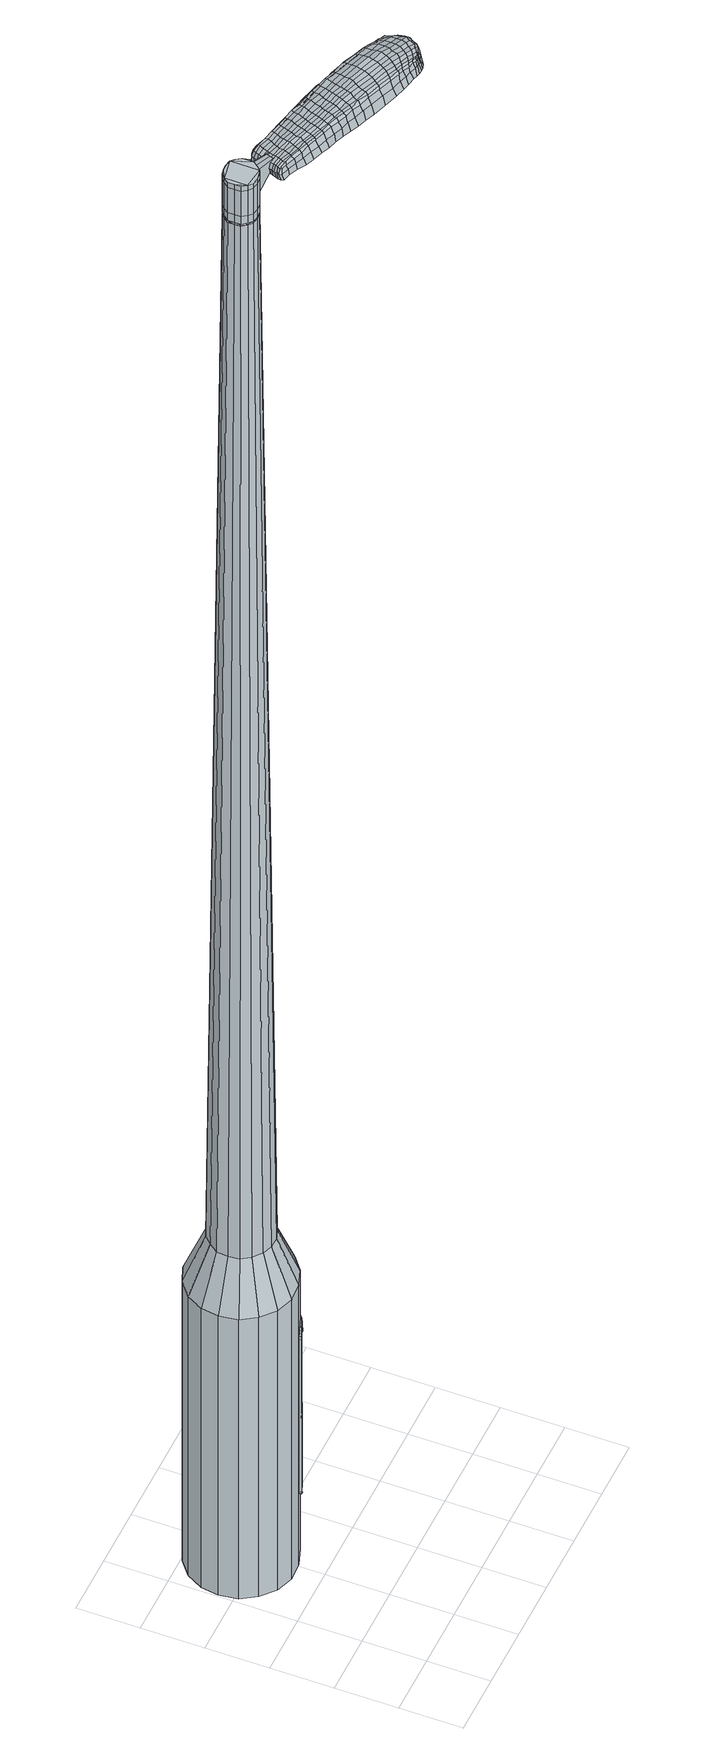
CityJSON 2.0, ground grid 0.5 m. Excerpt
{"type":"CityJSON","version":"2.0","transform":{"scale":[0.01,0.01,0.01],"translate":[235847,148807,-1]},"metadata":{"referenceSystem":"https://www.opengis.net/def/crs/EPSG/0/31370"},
"CityObjects":{
"object1":{"type":"GenericCityObject","attributes":{"cluster":96,"mean_distance_to_centroid":0.14,"new_centroid_x":235847.42,"new_centroid_y":148808.61,"mean_distance_to_camera":5.98,"H1":22.13,"H2":15.41,"Z_final":110.74,"cluster2":-1,"proj_x":235844.74,"proj_y":148816.19,"id_line":62854,"bearing_l":70.49,"distance":8.04,"orientation":"right","G_obj":340.49},"geometry":[{"type":"MultiSurface","lod":"2","boundaries":[[[0,1,2,3]],[[1,4,5,2]],[[4,6,7,5]],[[6,8,9,7]],[[8,10,11,9]],[[10,12,13,11]],[[12,14,15,13]],[[14,16,17,15]],[[16,18,19,17]],[[18,20,21,19]],[[20,22,23,21]],[[22,24,25,23]],[[24,26,27,25]],[[26,28,29,27]],[[28,30,31,29]],[[30,32,33,31]],[[32,34,35,33]],[[34,0,3,35]],[[36,37,38,39]],[[38,40,41,42]],[[41,43,42]],[[42,44,45,46]],[[45,47,46]],[[46,48,49,50]],[[49,51,50]],[[42,46,50,38]],[[50,52,39,38]],[[53,36,39]],[[2,5,7,35]],[[7,9,11,15]],[[11,13,15]],[[15,17,19,23]],[[19,21,23]],[[23,25,27,31]],[[27,29,31]],[[15,23,31,7]],[[31,33,35,7]],[[3,2,35]],[[1,0,54,55]],[[0,34,56,54]],[[34,32,57,56]],[[32,30,58,57]],[[30,28,59,58]],[[28,26,60,59]],[[26,24,61,60]],[[24,22,62,61]],[[22,20,63,62]],[[20,18,64,63]],[[18,16,65,64]],[[16,14,66,65]],[[14,12,67,66]],[[12,10,68,67]],[[10,8,69,68]],[[8,6,70,69]],[[6,4,71,70]],[[4,1,55,71]],[[55,54,72,73]],[[54,56,74,72]],[[56,57,75,74]],[[57,58,76,75]],[[58,59,77,76]],[[59,60,78,77]],[[60,61,79,78]],[[61,62,80,79]],[[62,63,81,80]],[[63,64,82,81]],[[64,65,83,82]],[[65,66,84,83]],[[66,67,85,84]],[[67,68,86,85]],[[68,69,87,86]],[[69,70,88,87]],[[70,71,89,88]],[[71,55,73,89]],[[90,91,92,73]],[[93,94,91,90]],[[95,96,94,93]],[[76,97,96,95]],[[98,99,97,76]],[[78,100,99,98]],[[79,101,100,78]],[[102,103,101,79]],[[104,105,103,102]],[[106,107,105,104]],[[83,108,107,106]],[[109,110,108,83]],[[111,112,110,109]],[[113,114,112,111]],[[87,115,114,113]],[[116,117,115,87]],[[89,118,117,116]],[[73,92,118,89]],[[119,120,121,122]],[[123,119,122,124]],[[125,123,124,126]],[[127,125,126,128]],[[129,127,128,130]],[[131,129,130,132]],[[133,131,132,134]],[[135,133,134,136]],[[137,135,136,138]],[[139,137,138,140]],[[141,139,140,142]],[[143,141,142,144]],[[145,143,144,146]],[[147,145,146,148]],[[149,147,148,150]],[[151,149,150,152]],[[72,90,73]],[[72,74,93,90]],[[74,75,95,93]],[[75,76,95]],[[77,98,76]],[[77,78,98]],[[80,102,79]],[[80,81,104,102]],[[81,82,106,104]],[[82,83,106]],[[84,109,83]],[[84,85,111,109]],[[85,86,113,111]],[[86,87,113]],[[88,116,87]],[[88,89,116]],[[153,92,91]],[[154,117,118]],[[154,115,117]],[[155,114,115]],[[155,156,112,114]],[[156,157,110,112]],[[157,108,110]],[[158,107,108]],[[158,159,105,107]],[[159,160,103,105]],[[160,101,103]],[[161,99,100]],[[161,97,99]],[[162,96,97]],[[162,163,94,96]],[[163,153,91,94]],[[39,52,151,164]],[[92,153,165,152]],[[53,39,164,120]],[[153,163,121,165]],[[36,53,120,119]],[[163,162,122,121]],[[37,36,119,123]],[[162,97,124,122]],[[38,37,123,125]],[[97,161,126,124]],[[40,38,125,127]],[[161,100,128,126]],[[41,40,127,129]],[[100,101,130,128]],[[43,41,129,131]],[[101,160,132,130]],[[42,43,131,133]],[[160,159,134,132]],[[44,42,133,135]],[[159,158,136,134]],[[45,44,135,137]],[[158,108,138,136]],[[47,45,137,139]],[[108,157,140,138]],[[46,47,139,141]],[[157,156,142,140]],[[48,46,141,143]],[[156,155,144,142]],[[49,48,143,145]],[[155,115,146,144]],[[51,49,145,147]],[[115,154,148,146]],[[50,51,147,149]],[[154,118,150,148]],[[52,50,149,151]],[[118,92,152,150]],[[151,152,166,167]],[[152,165,168,166]],[[165,121,169,168]],[[121,120,170,169]],[[120,164,171,170]],[[164,151,167,171]],[[172,173,174,175]],[[176,172,175,177]],[[172,176,178,179]],[[173,172,179,180]],[[181,182,183,184]],[[185,181,184,186]],[[181,185,187,188]],[[182,181,188,189]],[[190,191,192,193]],[[194,190,193,195]],[[190,194,196,197]],[[191,190,197,198]],[[199,200,201,202]],[[203,199,202,204]],[[199,203,205,206]],[[200,199,206,207]],[[208,209,210,211]],[[212,208,211,213]],[[208,212,214,215]],[[209,208,215,216]],[[217,218,219,220]],[[221,217,220,222]],[[217,221,223,224]],[[218,217,224,225]],[[226,227,228,229]],[[218,226,229,219]],[[226,218,225,230]],[[227,226,230,231]],[[232,233,234,235]],[[227,232,235,228]],[[232,227,231,236]],[[233,232,236,237]],[[238,176,177,239]],[[233,238,239,234]],[[238,233,237,240]],[[176,238,240,178]],[[241,242,243,244]],[[245,241,244,246]],[[241,245,247,248]],[[242,241,248,249]],[[250,251,252,253]],[[242,250,253,243]],[[250,242,249,254]],[[251,250,254,255]],[[256,257,258,259]],[[251,256,259,252]],[[256,251,255,260]],[[257,256,260,261]],[[262,263,264,265]],[[257,262,265,258]],[[262,257,261,266]],[[263,262,266,267]],[[268,173,180,269]],[[263,268,269,264]],[[268,263,267,270]],[[173,268,270,174]],[[271,272,273,274]],[[275,271,274,276]],[[271,275,277,278]],[[272,271,278,279]],[[280,281,282,283]],[[272,280,283,273]],[[280,272,279,284]],[[281,280,284,285]],[[286,287,288,289]],[[281,286,289,282]],[[286,281,285,290]],[[287,286,290,291]],[[292,185,186,293]],[[287,292,293,288]],[[292,287,291,294]],[[185,292,294,187]],[[295,296,297,298]],[[299,295,298,300]],[[295,299,301,302]],[[296,295,302,303]],[[304,305,306,307]],[[296,304,307,297]],[[304,296,303,308]],[[305,304,308,309]],[[310,311,312,313]],[[305,310,313,306]],[[310,305,309,314]],[[311,310,314,315]],[[316,317,318,319]],[[311,316,319,312]],[[316,311,315,320]],[[317,316,320,321]],[[322,182,189,323]],[[317,322,323,318]],[[322,317,321,324]],[[182,322,324,183]],[[325,211,210,326]],[[327,325,326,328]],[[325,327,329,330]],[[211,325,330,213]],[[331,327,328,332]],[[333,331,332,334]],[[331,333,335,336]],[[327,331,336,329]],[[337,333,334,338]],[[339,337,338,340]],[[337,339,341,342]],[[333,337,342,335]],[[343,339,340,344]],[[345,343,344,346]],[[343,345,347,348]],[[339,343,348,341]],[[349,345,346,350]],[[200,349,350,201]],[[349,200,207,351]],[[345,349,351,347]],[[352,353,198,197]],[[354,352,197,196]],[[352,354,355,356]],[[353,352,356,357]],[[358,359,357,356]],[[360,358,356,355]],[[358,360,361,362]],[[359,358,362,363]],[[364,365,363,362]],[[366,364,362,361]],[[364,366,367,368]],[[365,364,368,369]],[[370,371,369,368]],[[372,370,368,367]],[[370,372,205,203]],[[371,370,203,204]],[[373,374,375,376]],[[275,373,376,277]],[[373,275,276,377]],[[374,373,377,378]],[[379,194,195,380]],[[374,379,380,375]],[[379,374,378,381]],[[194,379,381,196]],[[382,383,384,385]],[[221,382,385,223]],[[382,221,222,386]],[[383,382,386,387]],[[388,389,390,391]],[[383,388,391,384]],[[388,383,387,392]],[[389,388,392,393]],[[394,191,198,395]],[[389,394,395,390]],[[394,389,393,396]],[[191,394,396,192]],[[397,398,399,400]],[[179,397,400,180]],[[397,179,178,401]],[[398,397,401,402]],[[403,404,405,406]],[[398,403,406,399]],[[403,398,402,407]],[[404,403,407,408]],[[409,202,201,410]],[[404,409,410,405]],[[409,404,408,411]],[[202,409,411,204]],[[412,413,414,415]],[[184,412,415,186]],[[412,184,183,416]],[[413,412,416,417]],[[418,206,205,419]],[[413,418,419,414]],[[418,413,417,420]],[[206,418,420,207]],[[421,422,423,424]],[[299,421,424,301]],[[421,299,300,425]],[[422,421,425,426]],[[427,212,213,428]],[[422,427,428,423]],[[427,422,426,429]],[[212,427,429,214]],[[430,431,432,433]],[[245,430,433,247]],[[430,245,246,434]],[[431,430,434,435]],[[436,437,438,439]],[[431,436,439,432]],[[436,431,435,440]],[[437,436,440,441]],[[442,209,216,443]],[[437,442,443,438]],[[442,437,441,444]],[[209,442,444,210]],[[445,446,435,434]],[[244,445,434,246]],[[445,244,243,447]],[[446,445,447,448]],[[449,450,441,440]],[[446,449,440,435]],[[449,446,448,451]],[[450,449,451,452]],[[453,326,210,444]],[[450,453,444,441]],[[453,450,452,454]],[[326,453,454,328]],[[455,456,457,458]],[[302,455,458,303]],[[455,302,301,424]],[[456,455,424,423]],[[459,330,329,460]],[[456,459,460,457]],[[459,456,423,428]],[[330,459,428,213]],[[461,462,448,447]],[[253,461,447,243]],[[461,253,252,463]],[[462,461,463,464]],[[465,466,452,451]],[[462,465,451,448]],[[465,462,464,467]],[[466,465,467,468]],[[469,332,328,454]],[[466,469,454,452]],[[469,466,468,470]],[[332,469,470,334]],[[471,472,473,474]],[[308,471,474,309]],[[471,308,303,458]],[[472,471,458,457]],[[475,336,335,476]],[[472,475,476,473]],[[475,472,457,460]],[[336,475,460,329]],[[477,478,464,463]],[[259,477,463,252]],[[477,259,258,479]],[[478,477,479,480]],[[481,482,468,467]],[[478,481,467,464]],[[481,478,480,483]],[[482,481,483,484]],[[485,338,334,470]],[[482,485,470,468]],[[485,482,484,486]],[[338,485,486,340]],[[487,488,489,490]],[[314,487,490,315]],[[487,314,309,474]],[[488,487,474,473]],[[491,342,341,492]],[[488,491,492,489]],[[491,488,473,476]],[[342,491,476,335]],[[493,494,480,479]],[[265,493,479,258]],[[493,265,264,495]],[[494,493,495,496]],[[497,498,484,483]],[[494,497,483,480]],[[497,494,496,499]],[[498,497,499,500]],[[501,344,340,486]],[[498,501,486,484]],[[501,498,500,502]],[[344,501,502,346]],[[503,504,505,506]],[[320,503,506,321]],[[503,320,315,490]],[[504,503,490,489]],[[507,348,347,508]],[[504,507,508,505]],[[507,504,489,492]],[[348,507,492,341]],[[509,510,496,495]],[[269,509,495,264]],[[509,269,180,400]],[[510,509,400,399]],[[511,512,500,499]],[[510,511,499,496]],[[511,510,399,406]],[[512,511,406,405]],[[513,350,346,502]],[[512,513,502,500]],[[513,512,405,410]],[[350,513,410,201]],[[514,515,417,416]],[[324,514,416,183]],[[514,324,321,506]],[[515,514,506,505]],[[516,351,207,420]],[[515,516,420,417]],[[516,515,505,508]],[[351,516,508,347]],[[517,518,378,377]],[[274,517,377,276]],[[517,274,273,519]],[[518,517,519,520]],[[521,354,196,381]],[[518,521,381,378]],[[521,518,520,522]],[[354,521,522,355]],[[523,524,525,526]],[[224,523,526,225]],[[523,224,223,385]],[[524,523,385,384]],[[527,528,529,530]],[[524,527,530,525]],[[527,524,384,391]],[[528,527,391,390]],[[531,353,357,532]],[[528,531,532,529]],[[531,528,390,395]],[[353,531,395,198]],[[533,534,520,519]],[[283,533,519,273]],[[533,283,282,535]],[[534,533,535,536]],[[537,360,355,522]],[[534,537,522,520]],[[537,534,536,538]],[[360,537,538,361]],[[539,540,541,542]],[[230,539,542,231]],[[539,230,225,526]],[[540,539,526,525]],[[543,544,545,546]],[[540,543,546,541]],[[543,540,525,530]],[[544,543,530,529]],[[547,359,363,548]],[[544,547,548,545]],[[547,544,529,532]],[[359,547,532,357]],[[549,550,536,535]],[[289,549,535,282]],[[549,289,288,551]],[[550,549,551,552]],[[553,366,361,538]],[[550,553,538,536]],[[553,550,552,554]],[[366,553,554,367]],[[555,556,557,558]],[[236,555,558,237]],[[555,236,231,542]],[[556,555,542,541]],[[559,560,561,562]],[[556,559,562,557]],[[559,556,541,546]],[[560,559,546,545]],[[563,365,369,564]],[[560,563,564,561]],[[563,560,545,548]],[[365,563,548,363]],[[565,566,552,551]],[[293,565,551,288]],[[565,293,186,415]],[[566,565,415,414]],[[567,372,367,554]],[[566,567,554,552]],[[567,566,414,419]],[[372,567,419,205]],[[568,569,402,401]],[[240,568,401,178]],[[568,240,237,558]],[[569,568,558,557]],[[570,571,408,407]],[[569,570,407,402]],[[570,569,557,562]],[[571,570,562,561]],[[572,371,204,411]],[[571,572,411,408]],[[572,571,561,564]],[[371,572,564,369]],[[573,574,575,576]],[[576,575,577,578]],[[579,577,575,580]],[[580,575,574,581]],[[582,583,584,585]],[[585,584,586,587]],[[588,586,584,589]],[[589,584,583,590]],[[591,592,593,594]],[[594,593,595,596]],[[597,595,593,598]],[[598,593,592,599]],[[600,601,602,603]],[[603,602,604,605]],[[606,604,602,607]],[[607,602,601,608]],[[609,610,611,612]],[[612,611,613,614]],[[615,613,611,616]],[[616,611,610,617]],[[618,619,620,621]],[[621,620,622,623]],[[624,622,620,625]],[[625,620,619,626]],[[627,628,629,630]],[[630,629,619,618]],[[626,619,629,631]],[[631,629,628,632]],[[633,634,635,636]],[[636,635,628,627]],[[632,628,635,637]],[[637,635,634,638]],[[578,577,639,640]],[[640,639,634,633]],[[638,634,639,641]],[[641,639,577,579]],[[642,643,644,645]],[[645,644,646,647]],[[648,646,644,649]],[[649,644,643,650]],[[651,652,653,654]],[[654,653,643,642]],[[650,643,653,655]],[[655,653,652,656]],[[657,658,659,660]],[[660,659,652,651]],[[656,652,659,661]],[[661,659,658,662]],[[663,664,665,666]],[[666,665,658,657]],[[662,658,665,667]],[[667,665,664,668]],[[581,574,669,670]],[[670,669,664,663]],[[668,664,669,671]],[[671,669,574,573]],[[672,673,674,675]],[[675,674,676,677]],[[678,676,674,679]],[[679,674,673,680]],[[681,682,683,684]],[[684,683,673,672]],[[680,673,683,685]],[[685,683,682,686]],[[687,688,689,690]],[[690,689,682,681]],[[686,682,689,691]],[[691,689,688,692]],[[587,586,693,694]],[[694,693,688,687]],[[692,688,693,695]],[[695,693,586,588]],[[696,697,698,699]],[[699,698,700,701]],[[702,700,698,703]],[[703,698,697,704]],[[705,706,707,708]],[[708,707,697,696]],[[704,697,707,709]],[[709,707,706,710]],[[711,712,713,714]],[[714,713,706,705]],[[710,706,713,715]],[[715,713,712,716]],[[717,718,719,720]],[[720,719,712,711]],[[716,712,719,721]],[[721,719,718,722]],[[590,583,723,724]],[[724,723,718,717]],[[722,718,723,725]],[[725,723,583,582]],[[609,612,726,727]],[[727,726,728,729]],[[730,728,726,731]],[[731,726,612,614]],[[729,728,732,733]],[[733,732,734,735]],[[736,734,732,737]],[[737,732,728,730]],[[735,734,738,739]],[[739,738,740,741]],[[742,740,738,743]],[[743,738,734,736]],[[741,740,744,745]],[[745,744,746,747]],[[748,746,744,749]],[[749,744,740,742]],[[747,746,750,751]],[[751,750,601,600]],[[608,601,750,752]],[[752,750,746,748]],[[599,753,754,598]],[[598,754,755,597]],[[756,755,754,757]],[[757,754,753,758]],[[758,759,760,757]],[[757,760,761,756]],[[762,761,760,763]],[[763,760,759,764]],[[764,765,766,763]],[[763,766,767,762]],[[768,767,766,769]],[[769,766,765,770]],[[770,771,772,769]],[[769,772,773,768]],[[606,773,772,604]],[[604,772,771,605]],[[774,775,776,777]],[[777,776,676,678]],[[677,676,776,778]],[[778,776,775,779]],[[596,595,780,781]],[[781,780,775,774]],[[779,775,780,782]],[[782,780,595,597]],[[783,784,785,786]],[[786,785,622,624]],[[623,622,785,787]],[[787,785,784,788]],[[789,790,791,792]],[[792,791,784,783]],[[788,784,791,793]],[[793,791,790,794]],[[599,592,795,796]],[[796,795,790,789]],[[794,790,795,797]],[[797,795,592,591]],[[798,799,800,801]],[[801,800,580,581]],[[579,580,800,802]],[[802,800,799,803]],[[804,805,806,807]],[[807,806,799,798]],[[803,799,806,808]],[[808,806,805,809]],[[600,603,810,811]],[[811,810,805,804]],[[809,805,810,812]],[[812,810,603,605]],[[813,814,815,816]],[[816,815,585,587]],[[582,585,815,817]],[[817,815,814,818]],[[606,607,819,820]],[[820,819,814,813]],[[818,814,819,821]],[[821,819,607,608]],[[822,823,700,824]],[[824,700,702]],[[701,700,825]],[[825,700,823,826]],[[614,613,827,828]],[[828,827,823,822]],[[826,823,827,829]],[[829,827,613,615]],[[830,831,832,648]],[[832,646,648]],[[647,646,832,833]],[[833,832,831,834]],[[835,836,837,838]],[[838,837,831,830]],[[834,831,837,839]],[[839,837,836,840]],[[617,610,841,842]],[[842,841,836,835]],[[840,836,841,843]],[[843,841,610,609]],[[834,844,845,833]],[[833,845,645,647]],[[642,645,845,846]],[[846,845,844,847]],[[840,848,849,839]],[[839,849,844,834]],[[847,844,849,850]],[[850,849,848,851]],[[609,727,167,843]],[[843,167,848,840]],[[851,848,167,852]],[[852,167,727,729]],[[853,854,855,856]],[[856,855,703,704]],[[702,703,855,824]],[[824,855,854,822]],[[730,731,857,858]],[[858,857,854,853]],[[822,854,857,828]],[[828,857,731,614]],[[847,859,860,846]],[[846,860,654,642]],[[651,654,860,861]],[[861,860,859,862]],[[851,863,864,850]],[[850,864,859,847]],[[862,859,864,865]],[[865,864,863,866]],[[729,733,867,852]],[[852,867,863,851]],[[866,863,867,868]],[[868,867,733,735]],[[869,870,871,872]],[[872,871,709,710]],[[704,709,871,856]],[[856,871,870,853]],[[736,737,873,874]],[[874,873,870,869]],[[853,870,873,858]],[[858,873,737,730]],[[862,875,876,861]],[[861,876,660,651]],[[657,660,876,877]],[[877,876,875,878]],[[866,879,880,865]],[[865,880,875,862]],[[878,875,880,881]],[[881,880,879,882]],[[735,739,883,868]],[[868,883,879,866]],[[882,879,883,884]],[[884,883,739,741]],[[885,886,887,888]],[[888,887,715,716]],[[710,715,887,872]],[[872,887,886,869]],[[742,743,889,890]],[[890,889,886,885]],[[869,886,889,874]],[[874,889,743,736]],[[878,891,877]],[[877,891,666,657]],[[663,666,891,892]],[[892,891,893]],[[882,894,895,881]],[[881,895,891,878]],[[893,891,895,896]],[[896,895,894,897]],[[741,745,898,884]],[[884,898,894,882]],[[897,894,898,899]],[[899,898,745,747]],[[900,901,902,903]],[[903,902,721,722]],[[716,721,902,888]],[[888,902,901,885]],[[748,749,904,905]],[[905,904,901,900]],[[885,901,904,890]],[[890,904,749,742]],[[893,906,907,892]],[[892,907,670,663]],[[581,670,907,801]],[[801,907,906,798]],[[897,908,909,896]],[[896,909,906,893]],[[798,906,909,807]],[[807,909,908,804]],[[747,751,910,899]],[[899,910,908,897]],[[804,908,910,811]],[[811,910,751,600]],[[818,911,912,817]],[[817,912,725,582]],[[722,725,912,903]],[[903,912,911,900]],[[608,752,913,821]],[[821,913,911,818]],[[900,911,913,905]],[[905,913,752,748]],[[779,914,915,778]],[[778,915,675,677]],[[672,675,915,916]],[[916,915,914,917]],[[597,755,918,782]],[[782,918,914,779]],[[917,914,918,919]],[[919,918,755,756]],[[920,921,922,923]],[[923,922,625,626]],[[624,625,922,786]],[[786,922,921,783]],[[924,925,926,927]],[[927,926,921,920]],[[783,921,926,792]],[[792,926,925,789]],[[758,753,928,929]],[[929,928,925,924]],[[789,925,928,796]],[[796,928,753,599]],[[917,930,931,916]],[[916,931,684,672]],[[681,684,931,932]],[[932,931,930,933]],[[756,761,934,919]],[[919,934,930,917]],[[933,930,934,935]],[[935,934,761,762]],[[936,937,938,939]],[[939,938,631,632]],[[626,631,938,923]],[[923,938,937,920]],[[940,941,942,943]],[[943,942,937,936]],[[920,937,942,927]],[[927,942,941,924]],[[764,759,944,945]],[[945,944,941,940]],[[924,941,944,929]],[[929,944,759,758]],[[933,946,947,932]],[[932,947,690,681]],[[687,690,947,948]],[[948,947,946,949]],[[762,767,950,935]],[[935,950,946,933]],[[949,946,950,951]],[[951,950,767,768]],[[952,953,954,955]],[[955,954,637,638]],[[632,637,954,939]],[[939,954,953,936]],[[956,957,958,959]],[[959,958,953,952]],[[936,953,958,943]],[[943,958,957,940]],[[770,765,960,961]],[[961,960,957,956]],[[940,957,960,945]],[[945,960,765,764]],[[949,962,963,948]],[[948,963,694,687]],[[587,694,963,816]],[[816,963,962,813]],[[768,773,964,951]],[[951,964,962,949]],[[813,962,964,820]],[[820,964,773,606]],[[803,965,966,802]],[[802,966,641,579]],[[638,641,966,955]],[[955,966,965,952]],[[809,967,968,808]],[[808,968,965,803]],[[952,965,968,959]],[[959,968,967,956]],[[605,771,969,812]],[[812,969,967,809]],[[956,967,969,961]],[[961,969,771,770]],[[573,576,175,174]],[[576,578,177,175]],[[588,589,188,187]],[[589,590,189,188]],[[591,594,193,192]],[[594,596,195,193]],[[615,616,215,214]],[[616,617,216,215]],[[618,621,220,219]],[[621,623,222,220]],[[627,630,229,228]],[[630,618,219,229]],[[633,636,235,234]],[[636,627,228,235]],[[578,640,239,177]],[[640,633,234,239]],[[648,649,248,247]],[[649,650,249,248]],[[650,655,254,249]],[[655,656,255,254]],[[656,661,260,255]],[[661,662,261,260]],[[662,667,266,261]],[[667,668,267,266]],[[668,671,270,267]],[[671,573,174,270]],[[678,679,278,277]],[[679,680,279,278]],[[680,685,284,279]],[[685,686,285,284]],[[686,691,290,285]],[[691,692,291,290]],[[692,695,294,291]],[[695,588,187,294]],[[696,699,298,297]],[[699,701,300,298]],[[705,708,307,306]],[[708,696,297,307]],[[711,714,313,312]],[[714,705,306,313]],[[717,720,319,318]],[[720,711,312,319]],[[590,724,323,189]],[[724,717,318,323]],[[774,777,376,375]],[[777,678,277,376]],[[596,781,380,195]],[[781,774,375,380]],[[623,787,386,222]],[[787,788,387,386]],[[788,793,392,387]],[[793,794,393,392]],[[794,797,396,393]],[[797,591,192,396]],[[701,825,425,300]],[[825,826,426,425]],[[826,829,429,426]],[[829,615,214,429]],[[830,648,433,432]],[[648,247,433]],[[835,838,439,438]],[[838,830,432,439]],[[617,842,443,216]],[[842,835,438,443]],[[970,971,972,973]],[[974,975,973,972]],[[976,977,978,979]],[[980,981,982,983]],[[971,984,985,972]],[[986,974,972,985]],[[987,976,979,988]],[[989,990,981,980]],[[984,991,992,985]],[[992,993,986,985]],[[994,987,988,995]],[[996,990,989,997]],[[991,998,999,992]],[[999,1000,993,992]],[[1001,994,995,1002]],[[1003,996,997,1004]],[[1005,1006,1007,1008]],[[1009,1010,1006,1005]],[[1009,1011,1012,1010]],[[1011,1013,1014,1012]],[[1015,1016,1017,1018]],[[1019,1020,1016,1015]],[[1021,1022,1020,1019]],[[1023,1024,1022,1021]],[[1018,1007,1006,1015]],[[1015,1006,1010,1019]],[[1010,1012,1021,1019]],[[1012,1014,1023,1021]],[[979,978,975,974]],[[988,979,974,986]],[[993,995,988,986]],[[1000,1002,995,993]],[[980,983,977,976]],[[989,980,976,987]],[[997,989,987,994]],[[1004,997,994,1001]],[[981,1005,1008,982]],[[990,1009,1005,981]],[[1011,1009,990,996]],[[1013,1011,996,1003]],[[1025,1026,1027,1028]],[[1027,1029,1030,1031]],[[1027,1031,1032,1033]],[[1027,1033,1028]],[[1034,1025,1028,1035]],[[1036,1035,1028,1037]],[[1038,1037,1028]],[[1039,1027,1026,1040]],[[1041,1039,1040,1042]],[[1043,1041,1042,1044]],[[1045,1043,1044,1046]],[[1047,1045,1046,1048]],[[1048,1049,1050,1051]],[[1048,1051,1052,1053]],[[1048,1053,1054,1055]],[[1054,1056,1057,1058]],[[1054,1058,1059,1060]],[[1054,1060,1055]],[[1048,1055,1047]],[[1061,1062,1026,1025]],[[1063,1064,1029,1027]],[[1065,1066,1038,1028]],[[1062,1067,1040,1026]],[[1068,1063,1027,1039]],[[1067,1069,1042,1040]],[[1070,1068,1039,1041]],[[1069,1071,1044,1042]],[[1072,1070,1041,1043]],[[1071,1073,1046,1044]],[[1074,1072,1043,1045]],[[1073,1075,1048,1046]],[[1076,1074,1045,1047]],[[1075,1077,1049,1048]],[[1078,1079,1056,1054]],[[1080,1076,1047,1055]],[[1050,1049,1077,1081]],[[1051,1050,1081,1082]],[[1052,1051,1082,1083]],[[1053,1052,1083,1084]],[[1054,1053,1084,1078]],[[1085,1061,1025,1034]],[[1086,1085,1034,1035]],[[1087,1086,1035,1036]],[[1088,1087,1036,1037]],[[1066,1088,1037,1038]],[[1030,1029,1064,1089]],[[1057,1056,1079,1090]],[[1031,1030,1089,1091]],[[1032,1031,1091,1092]],[[1033,1032,1092,1093]],[[1028,1033,1093,1065]],[[1058,1057,1090,1094]],[[1059,1058,1094,1095]],[[1060,1059,1095,1096]],[[1055,1060,1096,1080]]]}]}
},
"vertices":[
[84,148,384],[77,135,384],[77,135,96],[84,148,96],[66,126,384],[66,126,96],[52,121,384],[52,121,96],[37,120,384],[37,120,96],[23,125,384],[23,125,96],[12,135,384],[12,135,96],[4,147,384],[4,147,96],[2,162,384],[2,162,96],[4,176,384],[4,176,96],[11,189,384],[11,189,96],[23,199,384],[23,199,96],[36,204,384],[36,204,96],[51,204,384],[51,204,96],[65,199,384],[65,199,96],[76,190,384],[76,190,96],[84,177,384],[84,177,96],[86,163,384],[86,163,96],[57,167,1524],[54,171,1524],[51,174,1524],[57,158,1524],[46,175,1524],[42,175,1524],[34,171,1524],[37,174,1524],[31,167,1524],[31,162,1524],[34,153,1524],[31,157,1524],[37,150,1524],[42,149,1524],[51,151,1524],[47,149,1524],[54,154,1524],[58,162,1524],[68,154,429],[64,146,429],[69,162,429],[68,171,429],[63,179,429],[56,184,429],[48,187,429],[39,187,429],[31,184,429],[25,178,429],[20,171,429],[19,162,429],[20,153,429],[25,146,429],[32,140,429],[40,137,429],[49,137,429],[57,140,429],[57,158,1483],[54,154,1483],[58,162,1483],[57,167,1483],[54,171,1483],[51,174,1483],[46,175,1483],[42,175,1483],[37,174,1483],[34,171,1483],[31,167,1483],[31,162,1483],[31,157,1483],[34,153,1483],[37,150,1483],[42,149,1483],[47,149,1483],[51,151,1483],[56,158,1483],[56,158,1485],[54,154,1485],[57,162,1483],[57,162,1485],[56,167,1483],[56,167,1485],[54,171,1485],[50,173,1483],[50,173,1485],[46,175,1485],[42,175,1485],[38,173,1483],[38,173,1485],[34,170,1483],[34,170,1485],[32,166,1483],[32,166,1485],[31,162,1485],[32,158,1483],[32,158,1485],[34,154,1483],[34,154,1485],[38,151,1483],[38,151,1485],[42,149,1485],[46,150,1483],[46,150,1485],[51,151,1485],[57,167,1519],[58,162,1519],[58,162,1493],[57,167,1493],[54,171,1519],[54,171,1493],[51,174,1519],[51,174,1493],[46,175,1519],[46,175,1493],[42,175,1519],[42,175,1493],[37,174,1519],[37,174,1493],[34,171,1519],[34,171,1493],[31,167,1519],[31,167,1493],[31,162,1519],[31,162,1493],[31,157,1519],[31,157,1493],[34,153,1519],[34,153,1493],[37,150,1519],[37,150,1493],[42,149,1519],[42,149,1493],[47,149,1519],[47,149,1493],[51,151,1519],[51,151,1493],[54,154,1519],[54,154,1493],[57,158,1485],[47,149,1485],[37,150,1485],[34,153,1485],[31,157,1485],[31,167,1485],[34,171,1485],[37,174,1485],[51,174,1485],[57,167,1485],[58,162,1485],[57,158,1519],[57,158,1493],[73,148,1513],[73,148,1518],[74,151,1513],[75,154,1513],[75,154,1518],[74,151,1518],[138,108,1519],[131,111,1518],[132,109,1509],[138,106,1510],[146,105,1519],[146,103,1510],[145,107,1526],[137,110,1525],[131,113,1525],[151,145,1519],[144,147,1518],[143,146,1525],[149,143,1525],[159,142,1519],[158,141,1526],[161,143,1510],[153,146,1510],[146,148,1509],[214,104,1519],[213,100,1519],[214,100,1513],[215,103,1513],[214,108,1519],[215,107,1513],[213,108,1524],[213,104,1524],[211,101,1524],[144,128,1530],[137,131,1529],[136,128,1529],[143,125,1530],[153,125,1531],[152,122,1531],[154,129,1530],[145,132,1530],[138,134,1529],[68,155,1512],[67,152,1512],[68,152,1517],[69,154,1517],[69,158,1512],[70,157,1517],[70,158,1506],[69,155,1506],[68,152,1506],[194,90,1519],[191,90,1519],[191,89,1512],[194,88,1512],[196,90,1518],[197,88,1512],[196,91,1522],[194,91,1523],[191,92,1524],[186,92,1519],[181,93,1519],[181,91,1512],[187,90,1512],[186,93,1524],[180,95,1525],[175,95,1519],[167,97,1519],[168,95,1511],[176,93,1511],[175,96,1526],[167,99,1526],[157,101,1519],[157,99,1510],[156,103,1526],[70,137,1513],[77,134,1513],[76,135,1518],[69,138,1517],[64,139,1512],[66,140,1516],[65,138,1506],[70,136,1507],[77,133,1507],[83,131,1514],[90,128,1515],[90,130,1520],[83,132,1519],[84,129,1507],[91,126,1507],[97,125,1515],[104,122,1516],[104,124,1522],[97,127,1521],[98,123,1508],[105,120,1508],[111,119,1517],[118,116,1517],[117,118,1524],[111,121,1523],[112,118,1508],[118,115,1509],[124,114,1518],[124,115,1524],[125,112,1509],[207,123,1519],[204,125,1519],[203,124,1524],[206,122,1523],[209,122,1518],[208,121,1522],[210,123,1512],[208,124,1512],[205,126,1512],[199,127,1519],[194,129,1519],[193,128,1525],[198,126,1524],[201,128,1512],[196,130,1512],[188,131,1519],[181,134,1519],[180,133,1526],[187,130,1526],[190,132,1511],[183,135,1511],[170,138,1519],[169,137,1526],[172,139,1510],[80,165,1513],[87,163,1513],[88,164,1507],[81,166,1507],[74,167,1512],[75,167,1506],[75,166,1516],[79,165,1517],[86,162,1518],[94,161,1514],[102,159,1515],[103,160,1507],[96,162,1507],[93,160,1519],[100,158,1520],[109,157,1515],[116,155,1516],[117,156,1508],[110,158,1508],[107,156,1521],[115,154,1522],[123,153,1517],[130,151,1517],[132,152,1509],[125,154,1508],[122,152,1523],[129,150,1524],[137,149,1518],[139,150,1509],[136,148,1524],[74,153,1519],[73,150,1519],[81,150,1520],[80,148,1520],[82,153,1520],[75,155,1519],[88,148,1522],[87,145,1522],[95,145,1523],[94,143,1523],[96,148,1523],[89,151,1521],[102,143,1524],[101,140,1524],[109,140,1525],[108,138,1525],[110,143,1525],[103,146,1524],[116,138,1526],[115,135,1526],[123,135,1527],[122,133,1527],[124,139,1527],[117,141,1526],[130,133,1528],[129,130,1528],[131,136,1528],[210,105,1527],[208,102,1527],[210,109,1526],[206,111,1527],[205,107,1528],[204,103,1528],[199,109,1529],[198,105,1529],[200,113,1528],[193,115,1530],[193,111,1530],[191,108,1530],[186,114,1531],[184,110,1531],[187,118,1530],[178,121,1531],[177,117,1531],[176,113,1531],[165,121,1531],[164,118,1531],[166,125,1531],[210,120,1518],[212,117,1519],[213,118,1513],[212,121,1513],[209,120,1523],[210,117,1523],[213,113,1519],[214,113,1513],[212,113,1524],[199,90,1518],[201,91,1518],[200,92,1523],[198,91,1523],[199,88,1513],[202,89,1513],[205,92,1519],[208,94,1519],[207,95,1524],[203,93,1523],[205,91,1513],[209,94,1513],[211,97,1519],[209,97,1524],[212,96,1513],[138,112,1528],[138,113,1528],[132,116,1528],[131,114,1527],[146,108,1528],[147,110,1529],[139,116,1529],[141,119,1530],[134,122,1529],[133,119,1528],[148,113,1529],[149,116,1530],[142,122,1530],[135,125,1529],[150,119,1531],[149,142,1528],[148,140,1529],[156,137,1529],[157,139,1528],[142,144,1527],[141,142,1528],[147,136,1529],[155,133,1530],[140,138,1528],[72,166,1512],[71,164,1512],[72,163,1517],[73,165,1517],[73,167,1506],[73,165,1506],[70,161,1512],[71,160,1517],[71,161,1506],[63,141,1512],[64,143,1512],[64,142,1506],[64,140,1506],[64,141,1517],[65,143,1517],[64,145,1512],[65,147,1512],[66,147,1506],[65,144,1506],[66,145,1517],[67,147,1517],[66,150,1512],[67,149,1506],[67,150,1517],[70,139,1519],[70,141,1519],[76,137,1520],[77,138,1520],[71,143,1519],[72,145,1519],[78,140,1520],[79,143,1520],[73,148,1519],[80,145,1520],[78,163,1519],[78,162,1519],[85,159,1520],[85,161,1520],[76,159,1519],[84,156,1520],[83,134,1521],[84,135,1521],[90,131,1522],[91,133,1522],[85,138,1521],[86,140,1521],[92,135,1522],[93,137,1523],[87,143,1522],[93,140,1523],[93,159,1521],[92,157,1521],[99,155,1522],[100,157,1522],[91,154,1521],[98,152,1522],[97,128,1523],[98,130,1523],[104,125,1524],[105,127,1524],[99,132,1523],[99,135,1524],[105,129,1525],[106,132,1525],[100,137,1524],[107,135,1525],[107,155,1523],[106,153,1523],[113,151,1524],[114,153,1524],[105,149,1524],[112,147,1525],[111,123,1525],[111,124,1525],[118,120,1526],[118,122,1526],[112,127,1526],[113,129,1526],[119,124,1527],[120,127,1527],[114,132,1526],[121,130,1527],[121,150,1525],[120,148,1525],[127,146,1526],[128,148,1526],[119,145,1526],[126,143,1527],[124,117,1527],[125,119,1527],[126,121,1527],[127,124,1528],[128,127,1528],[135,146,1527],[134,144,1527],[133,140,1528],[207,121,1525],[208,118,1525],[203,122,1526],[204,120,1526],[209,114,1526],[206,115,1527],[196,92,1525],[198,92,1525],[194,93,1526],[192,93,1525],[201,94,1525],[204,96,1526],[200,97,1527],[197,95,1526],[207,98,1526],[202,100,1527],[199,124,1526],[199,122,1527],[193,127,1527],[193,124,1528],[200,118,1528],[194,120,1529],[187,94,1526],[189,95,1527],[183,97,1528],[181,96,1527],[192,97,1527],[194,99,1528],[188,101,1529],[185,99,1528],[196,102,1528],[190,104,1530],[187,129,1528],[187,127,1529],[179,132,1528],[179,129,1529],[187,122,1529],[179,125,1530],[176,97,1528],[177,99,1528],[169,102,1529],[168,100,1528],[179,101,1529],[181,104,1530],[173,107,1530],[171,104,1530],[183,107,1530],[174,110,1531],[168,136,1529],[168,133,1529],[167,129,1530],[157,104,1528],[158,106,1529],[159,108,1530],[161,111,1530],[162,114,1531],[133,111,1509],[132,113,1518],[138,110,1518],[139,108,1509],[146,107,1519],[147,105,1510],[146,109,1525],[138,112,1525],[132,114,1525],[142,144,1525],[143,145,1518],[150,143,1518],[149,142,1525],[158,140,1519],[157,139,1525],[160,141,1510],[152,144,1509],[145,146,1509],[212,101,1513],[211,101,1519],[212,104,1519],[213,104,1513],[212,108,1519],[213,108,1513],[211,108,1524],[211,105,1524],[209,101,1524],[137,127,1528],[138,130,1528],[145,128,1529],[143,125,1529],[153,125,1529],[152,122,1529],[154,128,1529],[146,131,1529],[139,134,1528],[70,151,1516],[69,152,1512],[70,154,1512],[71,154,1516],[71,157,1512],[72,156,1516],[72,157,1506],[71,154,1506],[70,151,1506],[192,91,1512],[191,92,1519],[194,92,1518],[195,90,1512],[196,92,1518],[197,90,1512],[196,93,1522],[194,93,1523],[191,94,1523],[182,93,1512],[181,95,1519],[186,94,1519],[187,92,1512],[186,95,1524],[181,96,1525],[169,97,1511],[168,99,1519],[175,97,1519],[176,95,1511],[175,98,1525],[168,101,1526],[157,103,1519],[158,101,1510],[157,105,1526],[77,137,1518],[77,136,1513],[71,139,1513],[70,140,1517],[66,141,1512],[67,141,1515],[66,140,1506],[71,137,1506],[78,134,1507],[91,131,1520],[91,130,1514],[84,133,1514],[84,134,1519],[85,131,1507],[92,128,1507],[105,126,1522],[105,124,1516],[98,127,1515],[98,128,1521],[99,125,1508],[106,122,1508],[118,120,1523],[119,118,1517],[112,121,1516],[111,123,1522],[112,119,1508],[119,116,1508],[125,116,1517],[125,117,1524],[126,114,1509],[202,122,1523],[203,123,1519],[206,122,1518],[205,121,1523],[207,120,1518],[206,120,1522],[209,121,1512],[207,122,1512],[204,124,1512],[192,126,1525],[193,127,1519],[198,125,1519],[197,124,1524],[200,126,1512],[195,128,1512],[179,131,1526],[180,132,1519],[188,130,1519],[187,129,1525],[189,131,1511],[182,133,1511],[170,136,1519],[168,135,1526],[171,137,1510],[88,162,1507],[87,161,1513],[79,163,1513],[81,164,1506],[74,165,1512],[76,165,1506],[75,164,1515],[79,163,1517],[86,161,1518],[103,158,1507],[101,157,1514],[94,159,1514],[95,160,1507],[93,158,1519],[100,156,1520],[117,154,1508],[115,153,1516],[108,155,1515],[110,156,1508],[107,154,1521],[114,152,1522],[131,150,1508],[130,149,1517],[123,151,1516],[124,152,1508],[121,150,1522],[128,148,1523],[137,147,1517],[138,148,1509],[135,146,1524],[75,152,1518],[74,150,1518],[82,150,1519],[81,148,1519],[83,153,1519],[76,155,1518],[89,147,1520],[88,145,1520],[96,145,1521],[95,142,1521],[97,148,1521],[90,150,1520],[103,143,1523],[102,140,1523],[110,140,1524],[109,137,1524],[111,143,1524],[104,145,1523],[117,138,1525],[116,135,1525],[124,135,1526],[123,132,1526],[125,138,1526],[118,141,1525],[131,133,1527],[130,130,1527],[132,136,1527],[207,102,1526],[208,105,1526],[209,109,1525],[205,110,1526],[205,107,1526],[204,104,1526],[198,106,1528],[199,109,1528],[199,113,1527],[193,115,1528],[192,111,1529],[191,108,1529],[184,110,1530],[185,114,1530],[186,117,1529],[178,120,1530],[177,117,1530],[176,113,1530],[164,118,1530],[165,121,1530],[166,124,1530],[211,117,1513],[210,117,1518],[209,119,1518],[210,120,1512],[207,119,1523],[208,117,1523],[211,112,1519],[212,113,1513],[210,113,1523],[199,93,1523],[200,92,1518],[198,92,1518],[197,93,1523],[198,90,1512],[201,91,1512],[205,96,1523],[207,96,1519],[204,94,1519],[202,95,1523],[204,93,1513],[207,95,1513],[209,98,1519],[208,99,1524],[210,98,1513],[132,116,1527],[139,114,1527],[138,113,1527],[132,115,1526],[146,110,1527],[147,111,1528],[134,122,1528],[141,119,1528],[140,116,1528],[133,119,1527],[148,113,1528],[149,116,1529],[142,122,1529],[136,125,1528],[151,119,1529],[156,136,1528],[148,139,1527],[148,141,1527],[157,138,1527],[142,143,1526],[141,141,1527],[147,135,1528],[155,133,1528],[140,138,1527],[74,163,1516],[74,164,1512],[74,164,1516],[75,165,1506],[75,164,1506],[72,160,1512],[73,160,1516],[73,161,1506],[66,141,1506],[66,142,1512],[65,141,1512],[66,142,1516],[67,142,1516],[68,146,1506],[67,147,1512],[67,144,1512],[67,143,1506],[68,144,1516],[68,147,1516],[68,149,1512],[69,149,1506],[69,149,1516],[71,141,1518],[71,140,1518],[77,137,1519],[78,138,1519],[73,145,1518],[72,143,1518],[78,140,1519],[79,143,1519],[80,145,1519],[85,159,1519],[78,161,1518],[79,162,1518],[85,160,1519],[77,158,1518],[84,156,1519],[85,135,1520],[84,135,1520],[91,132,1521],[91,133,1521],[86,140,1520],[85,138,1520],[92,135,1521],[93,137,1521],[87,143,1520],[94,140,1521],[99,155,1521],[92,157,1520],[93,158,1520],[100,156,1521],[91,154,1520],[98,151,1521],[98,130,1522],[98,129,1522],[105,126,1523],[105,127,1523],[100,135,1522],[99,132,1522],[106,129,1523],[107,132,1524],[101,137,1523],[108,135,1524],[113,150,1523],[106,152,1522],[107,153,1522],[114,151,1523],[105,149,1522],[112,147,1523],[112,124,1524],[118,121,1525],[119,122,1525],[114,130,1525],[113,127,1524],[120,124,1525],[121,127,1526],[115,132,1525],[122,130,1526],[127,146,1525],[120,148,1524],[121,149,1524],[128,147,1525],[119,144,1524],[126,142,1525],[126,119,1526],[125,118,1526],[128,124,1527],[127,122,1526],[129,127,1527],[134,143,1526],[135,145,1526],[133,140,1526],[207,118,1524],[205,120,1524],[202,121,1525],[204,119,1525],[208,113,1525],[205,115,1525],[194,95,1525],[197,94,1524],[195,93,1524],[192,94,1525],[200,98,1526],[203,97,1525],[200,95,1524],[197,96,1525],[205,99,1525],[202,101,1526],[199,121,1526],[198,123,1526],[192,125,1526],[193,124,1527],[199,117,1526],[193,119,1527],[183,98,1527],[189,96,1526],[187,96,1526],[182,97,1526],[187,102,1528],[194,100,1527],[191,98,1526],[185,100,1527],[196,103,1527],[189,105,1528],[187,126,1527],[186,128,1527],[179,130,1527],[179,129,1528],[187,122,1528],[179,125,1529],[169,102,1528],[177,100,1527],[176,99,1527],[168,102,1527],[173,107,1529],[181,104,1529],[179,102,1528],[171,105,1528],[183,107,1529],[174,110,1530],[168,133,1528],[168,134,1528],[167,129,1529],[158,107,1528],[157,106,1528],[161,112,1529],[160,109,1529],[163,115,1530],[66,140,1508],[68,146,1508],[98,134,1509],[96,127,1509],[119,126,1510],[116,118,1510],[156,112,1512],[153,104,1512],[136,110,1511],[139,118,1511],[173,106,1513],[185,102,1514],[183,94,1514],[170,98,1513],[70,153,1508],[101,142,1509],[121,134,1510],[159,121,1512],[142,127,1511],[176,115,1513],[188,111,1514],[73,159,1508],[104,149,1509],[124,143,1510],[162,130,1512],[145,136,1511],[191,119,1514],[179,124,1513],[75,165,1508],[106,157,1509],[127,151,1510],[165,139,1512],[148,145,1511],[194,127,1514],[182,133,1513],[198,98,1514],[203,98,1514],[201,91,1514],[195,90,1514],[201,106,1514],[206,105,1514],[204,114,1514],[208,111,1514],[207,122,1514],[210,118,1514],[209,99,1515],[213,101,1515],[212,100,1515],[207,95,1515],[210,103,1515],[213,102,1515],[211,107,1515],[213,103,1515],[213,111,1515],[214,104,1515],[75,193,334],[78,190,334],[78,190,165],[67,199,171],[75,193,165],[72,195,165],[70,197,166],[68,198,167],[67,199,169],[72,195,334],[70,197,333],[68,198,332],[67,199,331],[67,199,328],[85,177,165],[85,177,334],[88,162,165],[88,162,334],[85,147,165],[85,147,334],[78,134,165],[78,134,334],[67,125,165],[67,125,334],[63,123,334],[59,122,334],[57,120,333],[55,120,332],[53,119,331],[53,119,328],[63,123,165],[53,119,171],[53,119,169],[55,120,167],[57,120,166],[59,122,165],[73,190,334],[76,188,334],[76,188,165],[73,190,165],[65,197,171],[65,197,328],[83,176,334],[83,176,165],[85,162,334],[85,162,165],[83,148,334],[83,148,165],[76,136,334],[76,136,165],[65,127,334],[65,127,165],[62,126,334],[52,122,328],[52,122,171],[62,126,165],[58,124,334],[56,123,333],[54,122,332],[53,122,331],[70,193,334],[68,194,333],[66,196,332],[66,197,331],[70,193,165],[53,122,169],[68,194,166],[66,196,167],[66,197,169],[54,122,167],[56,123,166],[58,124,165]
]}
